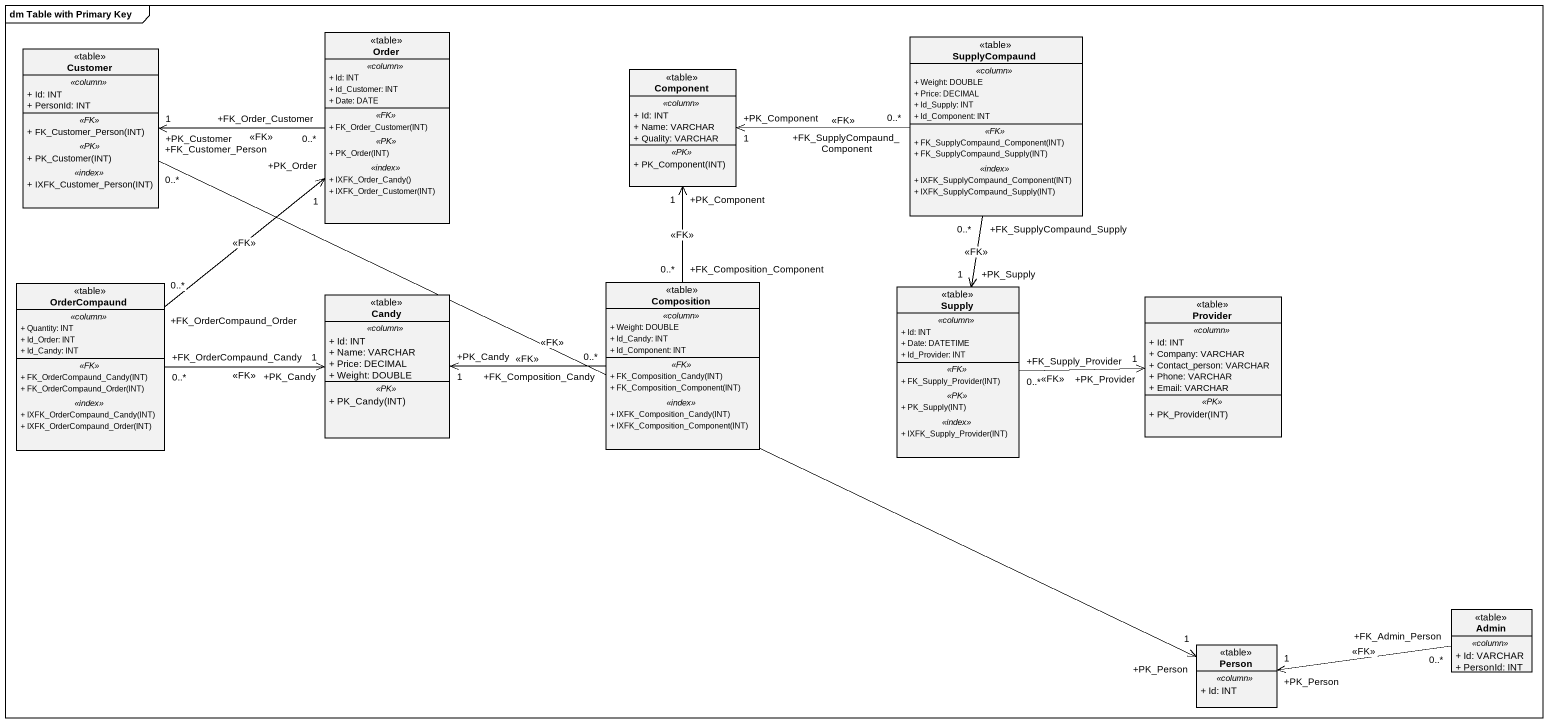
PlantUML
@startuml
mainframe dm Table with Primary Key
hide circle
hide empty members
skinparam classAttributeIconSize 0
class Customer <<table>> {
  .. <<column>> ..
  + Id: INT
  + PersonId: INT
  .. <<FK>> ..
  + FK_Customer_Person(INT)
  .. <<PK>> ..
  + PK_Customer(INT)
  .. <<index>> ..
  + IXFK_Customer_Person(INT)
}
class Order <<table>> {
  .. <<column>> ..
  + Id: INT
  + Id_Customer: INT
  + Date: DATE
  .. <<FK>> ..
  + FK_Order_Customer(INT)
  .. <<PK>> ..
  + PK_Order(INT)
  .. <<index>> ..
  + IXFK_Order_Candy()
  + IXFK_Order_Customer(INT)
}
class SupplyCompaund <<table>> {
  .. <<column>> ..
  + Weight: DOUBLE
  + Price: DECIMAL
  + Id_Supply: INT
  + Id_Component: INT
  .. <<FK>> ..
  + FK_SupplyCompaund_Component(INT)
  + FK_SupplyCompaund_Supply(INT)
  .. <<index>> ..
  + IXFK_SupplyCompaund_Component(INT)
  + IXFK_SupplyCompaund_Supply(INT)
}
class "Component" as Component_ <<table>> {
  .. <<column>> ..
  + Id: INT
  + Name: VARCHAR
  + Quality: VARCHAR
  .. <<PK>> ..
  + PK_Component(INT)
}
class OrderCompaund <<table>> {
  .. <<column>> ..
  + Quantity: INT
  + Id_Order: INT
  + Id_Candy: INT
  .. <<FK>> ..
  + FK_OrderCompaund_Candy(INT)
  + FK_OrderCompaund_Order(INT)
  .. <<index>> ..
  + IXFK_OrderCompaund_Candy(INT)
  + IXFK_OrderCompaund_Order(INT)
}
class Composition <<table>> {
  .. <<column>> ..
  + Weight: DOUBLE
  + Id_Candy: INT
  + Id_Component: INT
  .. <<FK>> ..
  + FK_Composition_Candy(INT)
  + FK_Composition_Component(INT)
  .. <<index>> ..
  + IXFK_Composition_Candy(INT)
  + IXFK_Composition_Component(INT)
}
class Supply <<table>> {
  .. <<column>> ..
  + Id: INT
  + Date: DATETIME
  + Id_Provider: INT
  .. <<FK>> ..
  + FK_Supply_Provider(INT)
  .. <<PK>> ..
  + PK_Supply(INT)
  .. <<index>> ..
  + IXFK_Supply_Provider(INT)
}
class Candy <<table>> {
  .. <<column>> ..
  + Id: INT
  + Name: VARCHAR
  + Price: DECIMAL
  + Weight: DOUBLE
  .. <<PK>> ..
  + PK_Candy(INT)
}
class Provider <<table>> {
  .. <<column>> ..
  + Id: INT
  + Company: VARCHAR
  + Contact_person: VARCHAR
  + Phone: VARCHAR
  + Email: VARCHAR
  .. <<PK>> ..
  + PK_Provider(INT)
}
class Admin <<table>> {
  .. <<column>> ..
  + Id: VARCHAR
  + PersonId: INT
}
class "Person" as Person_ <<table>> {
  .. <<column>> ..
  + Id: INT
}
Customer "+FK_Customer_Person\n0..*" -right-> "+PK_Person\n1" Person_ : <<FK>>
Order "+FK_Order_Customer\n0..*" -left-> "+PK_Customer\n1" Customer : <<FK>>
SupplyCompaund "+FK_SupplyCompaund_Component\n0..*" -left-> "+PK_Component\n1" Component_ : <<FK>>
SupplyCompaund "+FK_SupplyCompaund_Supply\n0..*" --> "+PK_Supply\n1" Supply : <<FK>>
OrderCompaund "+FK_OrderCompaund_Order\n0..*" -up-> "+PK_Order\n1" Order : <<FK>>
OrderCompaund "+FK_OrderCompaund_Candy\n0..*" -right-> "+PK_Candy\n1" Candy : <<FK>>
Composition "+FK_Composition_Component\n0..*" -up-> "+PK_Component\n1" Component_ : <<FK>>
Composition "+FK_Composition_Candy\n0..*" -left-> "+PK_Candy\n1" Candy : <<FK>>
Supply "+FK_Supply_Provider\n0..*" -right-> "+PK_Provider\n1" Provider : <<FK>>
Admin "+FK_Admin_Person\n0..*" -left-> "+PK_Person\n1" Person_ : <<FK>>
@enduml
